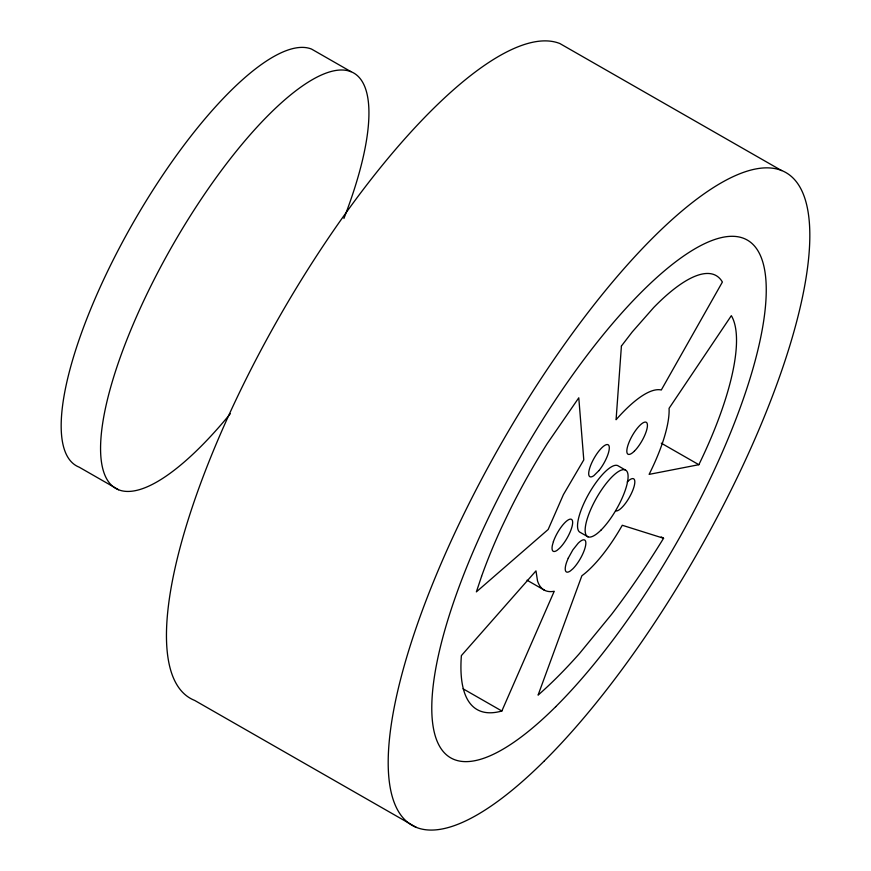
<?xml version="1.0" encoding="UTF-8"?>
<svg xmlns="http://www.w3.org/2000/svg" width="871" height="871" viewBox="0 0 871 871"><rect width="100%" height="100%" fill="white"/><g stroke="black" fill="none" stroke-linecap="round" stroke-linejoin="round"><path stroke-width="1.31" d="M501.848 711.008L554.228 591.267A128.364 38.346 -60.2 0 1 537.494 580.761L535.981 570.864L461.38 655.613A254.8 76.125 -60.2 0 0 501.848 711.008L463.078 688.798M698.858 464.7L649.102 474.379A92.37 27.6 -60.2 0 0 669.07 408.325L731.346 315.672A189.889 56.735 -60.2 0 1 698.858 464.7L661.263 443.165M663.571 538.267L622.275 525.267A75.156 22.45 -60.2 0 1 581.872 575.764L538.082 695.112A302.52 90.377 -60.2 0 0 579.465 653.544L611.529 614.425A302.52 90.377 -60.2 0 0 663.571 538.267L661.22 536.917M781.614 170.585L559.879 43.55A376.098 112.359 -60.2 0 0 271.839 330.185A376.098 112.359 -60.2 0 0 194.658 700.415L416.392 827.45M350.98 71.672L311.557 49.081A239.362 71.509 -60.2 0 0 128.244 231.512A239.362 71.509 -60.2 0 0 79.119 467.139L118.543 489.731M625.226 469.915L617.615 465.55A38.324 11.454 -60.2 0 0 588.263 494.761A38.324 11.454 -60.2 0 0 580.391 532.486L588.012 536.852M527.042 580.206L544.658 590.309M627.196 481.957A18.4 5.498 -60.2 0 1 632.705 490.504A18.4 5.498 -60.2 0 1 615.59 510.831M230.292 413.769A239.362 71.509 -60.2 0 1 104.074 415.064A239.362 71.509 -60.2 0 1 290.087 95.342A239.362 71.509 -60.2 0 1 343.914 218.469M621.415 346.027L616.08 419.713A110.606 33.044 -60.2 0 1 661.296 390.001L722.397 282.041A169.41 50.616 -60.2 0 0 653.773 307.452L632.248 331.927L621.415 346.027M553.412 541.577L552.388 545.235A18.4 5.498 -60.2 0 0 557.19 550.254L559.672 548.12A18.4 5.498 -60.2 0 0 572.04 526.563A18.4 5.498 -60.2 0 0 566.705 520.989A18.4 5.498 -60.2 0 0 553.412 541.577M481.554 576.406L476.372 591.877L548.164 529.492L563.417 494.608L583.788 459.888L578.78 397.807L547.217 443.633A223.716 66.838 -60.2 0 0 509.753 510.384L501.685 527.271A223.716 66.838 -60.2 0 0 481.554 576.406M568.24 558.18L566.607 562.252A18.4 5.498 -60.2 0 0 570.374 570.93L572.868 568.796A18.4 5.498 -60.2 0 0 585.497 546.084A18.4 5.498 -60.2 0 0 578.202 543.188L572.868 549.862L568.24 558.18M598.998 470.536L593.848 475.664A18.4 5.498 -60.2 0 1 592.367 461.51A18.4 5.498 -60.2 0 1 608.698 445.266A18.4 5.498 -60.2 0 1 598.998 470.536M601.055 530.058A38.324 11.454 -60.2 0 0 627.37 472.158A38.324 11.454 -60.2 0 0 591.42 507.935A38.324 11.454 -60.2 0 0 601.055 530.058M555.709 706.697A298.361 89.136 -60.2 0 0 760.579 255.932A298.361 89.136 -60.2 0 0 480.727 534.424A298.361 89.136 -60.2 0 0 555.709 706.697M634.447 451.069A18.4 5.498 -60.2 0 0 647.088 423.273A18.4 5.498 -60.2 0 0 629.831 440.443A18.4 5.498 -60.2 0 0 634.447 451.069M544.429 760.808A376.098 112.359 -60.2 0 0 802.67 192.589A376.098 112.359 -60.2 0 0 449.904 543.646A376.098 112.359 -60.2 0 0 544.429 760.808"/></g></svg>
